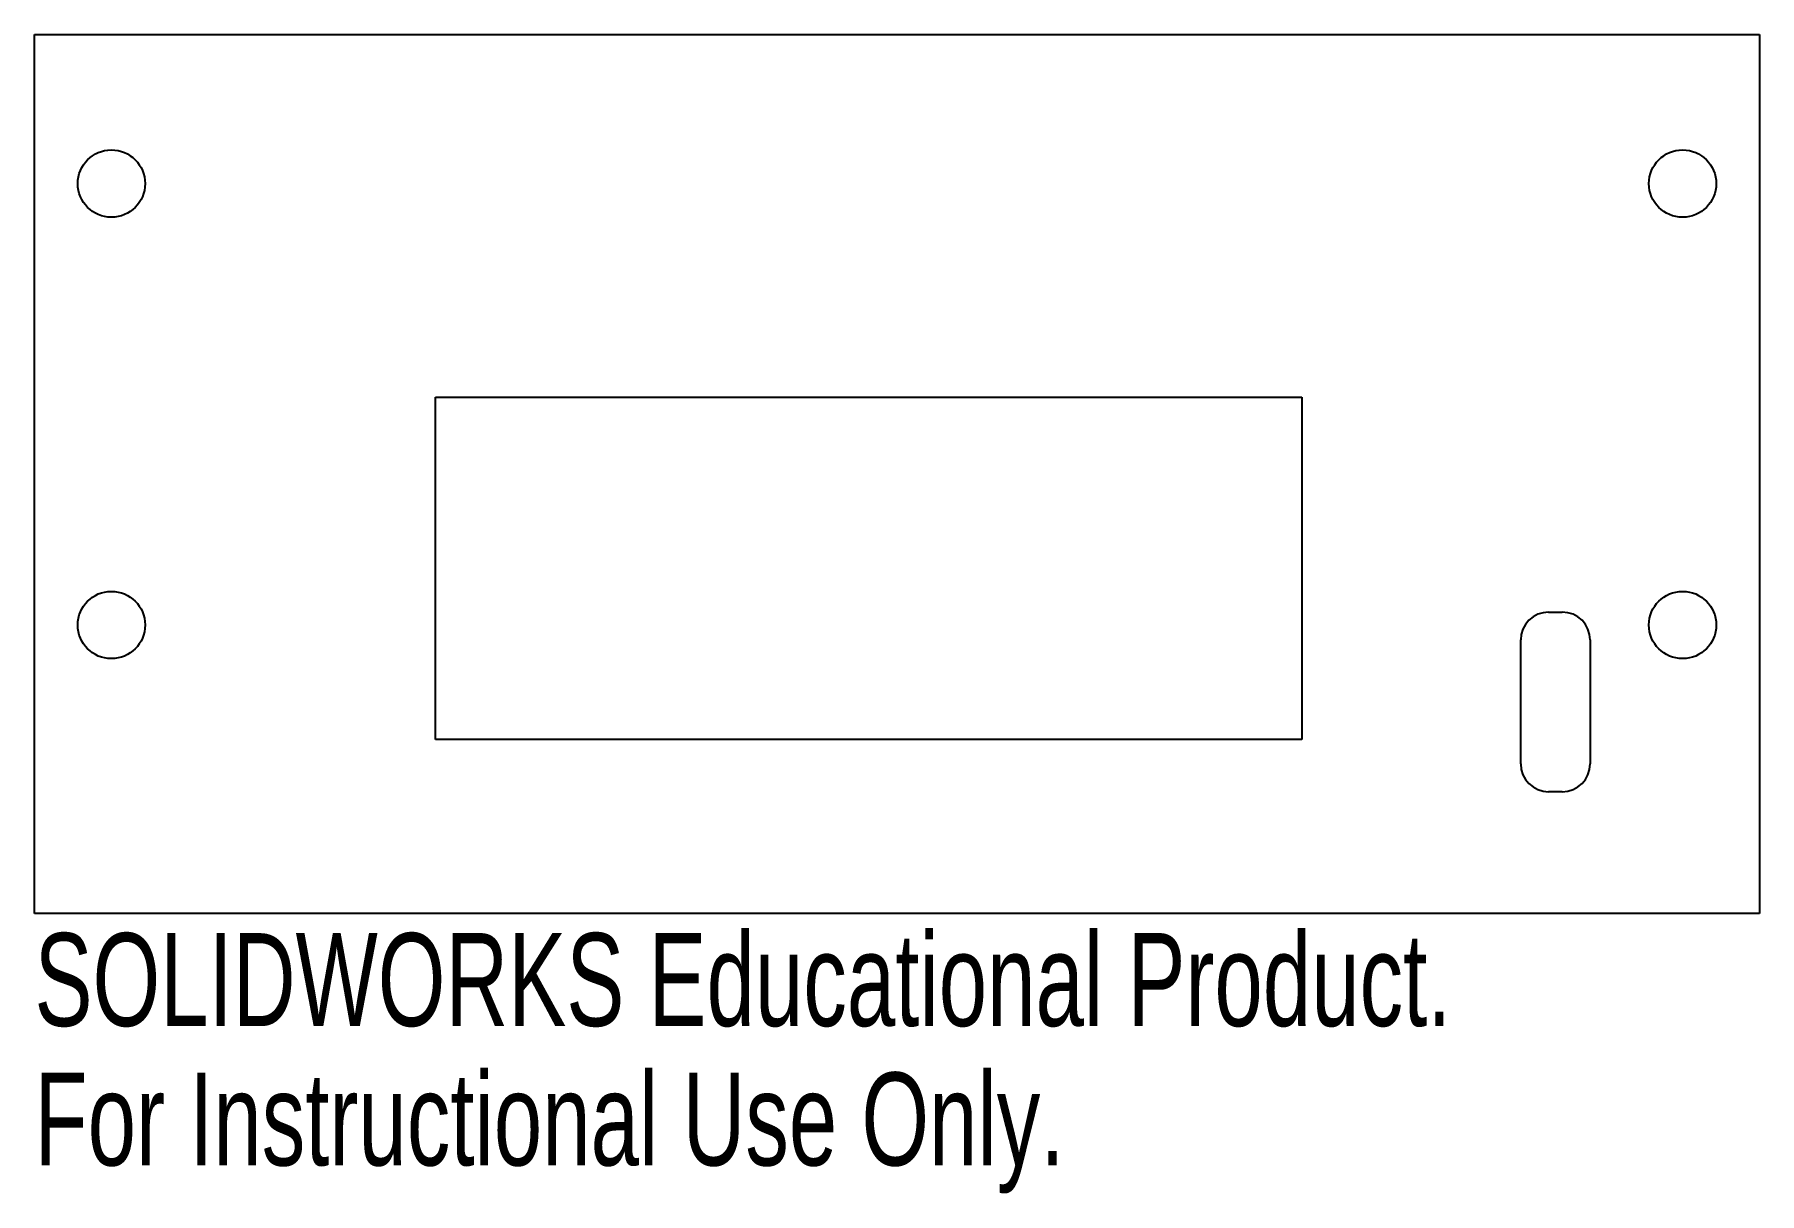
# Model space of a CAD drawing. Header units: millimetres. Extents: x -44.9 to 44.9, y -22.6 to 37.7.
import ezdxf

# ---------------------------------------------------------------- set-up
doc = ezdxf.new("R2010")
doc.units = ezdxf.units.MM
doc.styles.add('SLDTEXTSTYLE0', font='TXT', dxfattribs={"width": 0.7})

msp = doc.modelspace()

# ---------------------------------------------------------------- linework, layer by layer
at = {"color": 7, "linetype": 'Continuous', "lineweight": 25}
for p, q in [((-44.85, -8), (-44.85, 37.705)), ((-44.85, 37.705), (44.85, 37.705)), ((44.85, 37.705), (44.85, -8)), ((-24, 1.05), (-24, 18.85)), ((-24, 18.85), (21.05, 18.85)), ((21.05, 18.85), (21.05, 1.05)), ((33.885, 7.67), (34.595, 7.67)), ((32.435, -0.22), (32.435, 6.22)), ((36.045, 6.22), (36.045, -0.22)), ((21.05, 1.05), (-24, 1.05)), ((34.595, -1.67), (33.885, -1.67)), ((44.85, -8), (-44.85, -8))]:
    msp.add_line(p, q, dxfattribs=at)
for centre in [(-40.85, 29.953), (40.85, 29.953), (-40.85, 7), (40.85, 7)]:
    msp.add_circle(centre, 1.75, dxfattribs=at)
for centre, start, end in [((33.885, 6.22), 90, 180), ((34.595, 6.22), 0, 90), ((33.885, -0.22), 180, 270), ((34.595, -0.22), 270, 0)]:
    msp.add_arc(centre, 1.45, start, end, dxfattribs=at)

# ---------------------------------------------------------------- texts
at = {"color": 7, "linetype": 'Continuous', "char_height": 4.83362, "attachment_point": 1, "style": 'SLDTEXTSTYLE0'}
for s, insert in [('SOLIDWORKS Educational Product.', (-44.85, -9.02)), ('For Instructional Use Only.', (-44.85, -16.27))]:
    msp.add_mtext(s, dxfattribs=dict(at, insert=insert))

doc.saveas('drawing.dxf')
